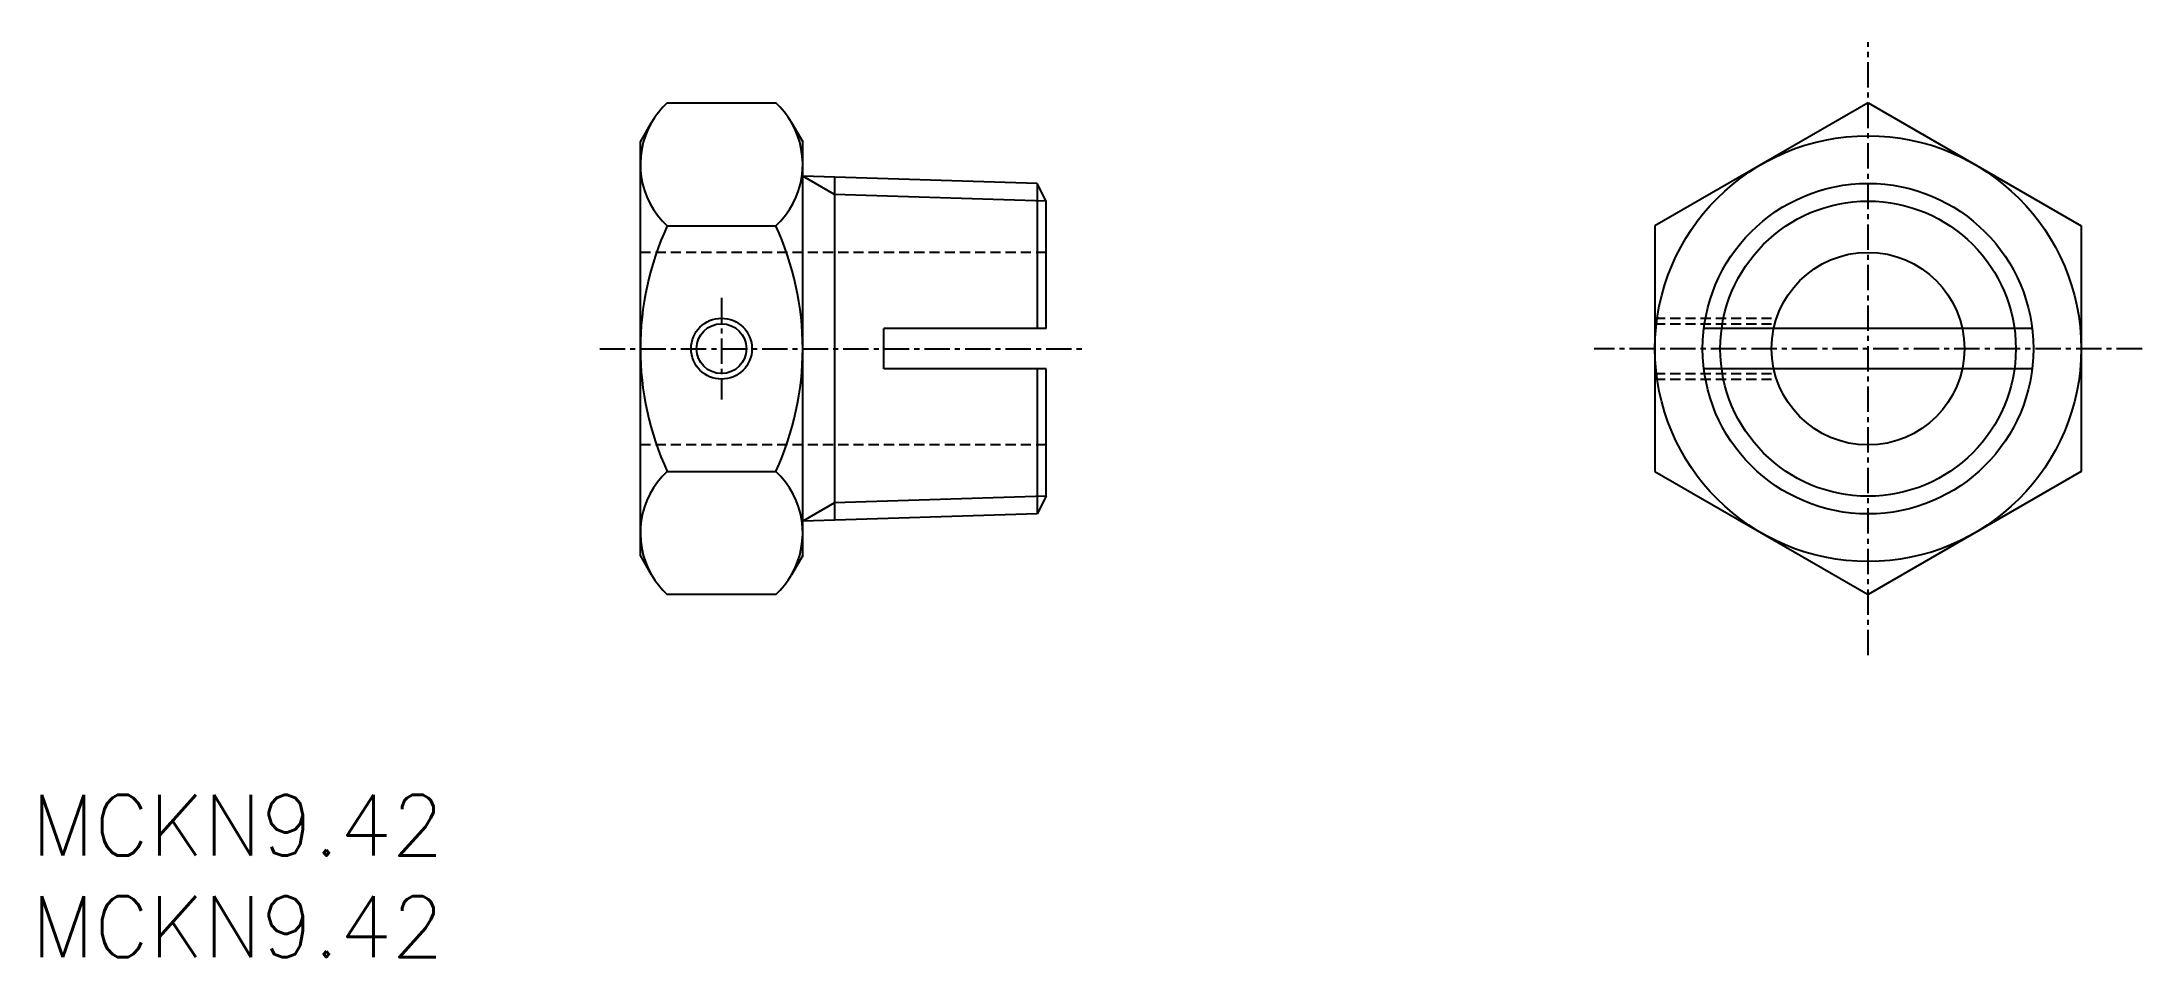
# Model space of a CAD drawing. Extents: x 1 to 104, y 0 to 45.
import ezdxf

# ---------------------------------------------------------------- set-up
doc = ezdxf.new("R2010")
doc.units = 0
doc.linetypes.add('CENTER', pattern=[2, 1.25, -0.25, 0.25, -0.25])
doc.linetypes.add('DASHED', pattern=[0.75, 0.5, -0.25])
doc.layers.get('0').update_dxf_attribs({"linetype": 'CONTINUOUS'})
doc.layers.add('CENTER', color=1, linetype='CENTER')
doc.styles.get("Standard").update_dxf_attribs({"font": 'txt.shx'})

# ---------------------------------------------------------------- blocks, each defined once
blk = doc.blocks.new('*U6')
at = {"color": 7, "linetype": 'CONTINUOUS'}
blk.add_text('MCKN9.42', height=3, dxfattribs=at).set_placement((0, 0))
blk = doc.blocks.new('*U7')
at = {"color": 7, "linetype": 'CONTINUOUS'}
blk.add_text('MCKN9.42', height=3, dxfattribs=at).set_placement((0, 5))

msp = doc.modelspace()

# ---------------------------------------------------------------- linework, layer by layer
at = {"color": 7, "linetype": 'CONTINUOUS'}
for p, q in [((31.33, 42.12), (36.67, 42.12)), ((90.5, 42.12), (80, 36.06)), ((90.5, 42.12), (101, 36.06)), ((30, 40.2), (30.55, 41.16)), ((37.45, 41.16), (38, 40.2)), ((30, 19.8), (30, 40.2)), ((38, 19.8), (38, 40.2)), ((49.55, 38.15), (38, 38.51)), ((39.57, 38.46), (39.57, 21.54)), ((50, 37.28), (49.55, 38.15)), ((49.55, 38.15), (49.55, 31)), ((50, 31), (50, 37.28)), ((31.33, 36.06), (36.67, 36.06)), ((80, 36.06), (80, 23.94)), ((101, 36.06), (101, 23.94)), ((42, 29), (42, 31)), ((50, 31), (42, 31)), ((98.59, 31), (82.41, 31)), ((50, 29), (42, 29)), ((49.55, 29), (49.55, 21.85)), ((50, 22.72), (50, 29)), ((98.59, 29), (82.41, 29)), ((31.33, 23.94), (36.67, 23.94)), ((80, 23.94), (90.5, 17.88)), ((101, 23.94), (90.5, 17.88)), ((49.55, 21.85), (38, 21.49)), ((50, 22.72), (49.55, 21.85)), ((30.55, 18.84), (30, 19.8)), ((38, 19.8), (37.45, 18.84)), ((36.67, 17.88), (31.33, 17.88))]:
    msp.add_line(p, q, dxfattribs=at)
at = {"color": 3, "linetype": 'CONTINUOUS'}
for p, q in [((39.57, 37.6), (38, 38.51)), ((50, 37.28), (39.57, 37.6)), ((39.57, 22.4), (38, 21.49)), ((50, 22.72), (39.57, 22.4))]:
    msp.add_line(p, q, dxfattribs=at)
at = {"color": 3, "linetype": 'DASHED'}
for p, q in [((50, 34.75), (30, 34.75)), ((80, 31.5), (85.99, 31.5)), ((80, 31.23), (85.91, 31.23)), ((80, 28.77), (85.91, 28.77)), ((80, 28.5), (85.99, 28.5)), ((50, 25.25), (30, 25.25))]:
    msp.add_line(p, q, dxfattribs=at)
at = {"color": 7, "linetype": 'CONTINUOUS'}
for centre, radius in [((90.5, 30), 10.5), ((90.5, 30), 8.15), ((90.5, 30), 7.28), ((90.5, 30), 4.75), ((34, 30), 1.23)]:
    msp.add_circle(centre, radius, dxfattribs=at)
at = {"color": 3, "linetype": 'CONTINUOUS'}
msp.add_circle((34, 30), 1.5, dxfattribs=at)
at = {"color": 7, "linetype": 'CONTINUOUS'}
for centre, radius, start, end in [((34.13, 39.09), 4.13, 132.7344, 150), ((33.87, 39.09), 4.13, 30, 47.2656), ((34.13, 39.09), 4.13, 150, 227.2656), ((33.87, 39.09), 4.13, 312.7344, 30), ((44.52, 30), 14.52, 155.318, 204.682), ((23.48, 30), 14.52, 335.318, 24.682), ((34.13, 20.91), 4.13, 132.7344, 210), ((33.87, 20.91), 4.13, 330, 47.2656), ((34.13, 20.91), 4.13, 210, 227.2656), ((33.87, 20.91), 4.13, 312.7344, 330)]:
    msp.add_arc(centre, radius, start, end, dxfattribs=at)
at = {"layer": 'CENTER', "color": 1, "linetype": 'CENTER'}
for p, q in [((90.5, 14.88), (90.5, 45.12)), ((34, 32.5), (34, 27.5)), ((28, 30), (52, 30)), ((104, 30), (77, 30))]:
    msp.add_line(p, q, dxfattribs=at)

# ---------------------------------------------------------------- block references
at = {"color": 7, "linetype": 'CONTINUOUS'}
for name in ['*U7', '*U6']:
    msp.add_blockref(name, (0, 0), dxfattribs=at)

doc.saveas('drawing.dxf')
